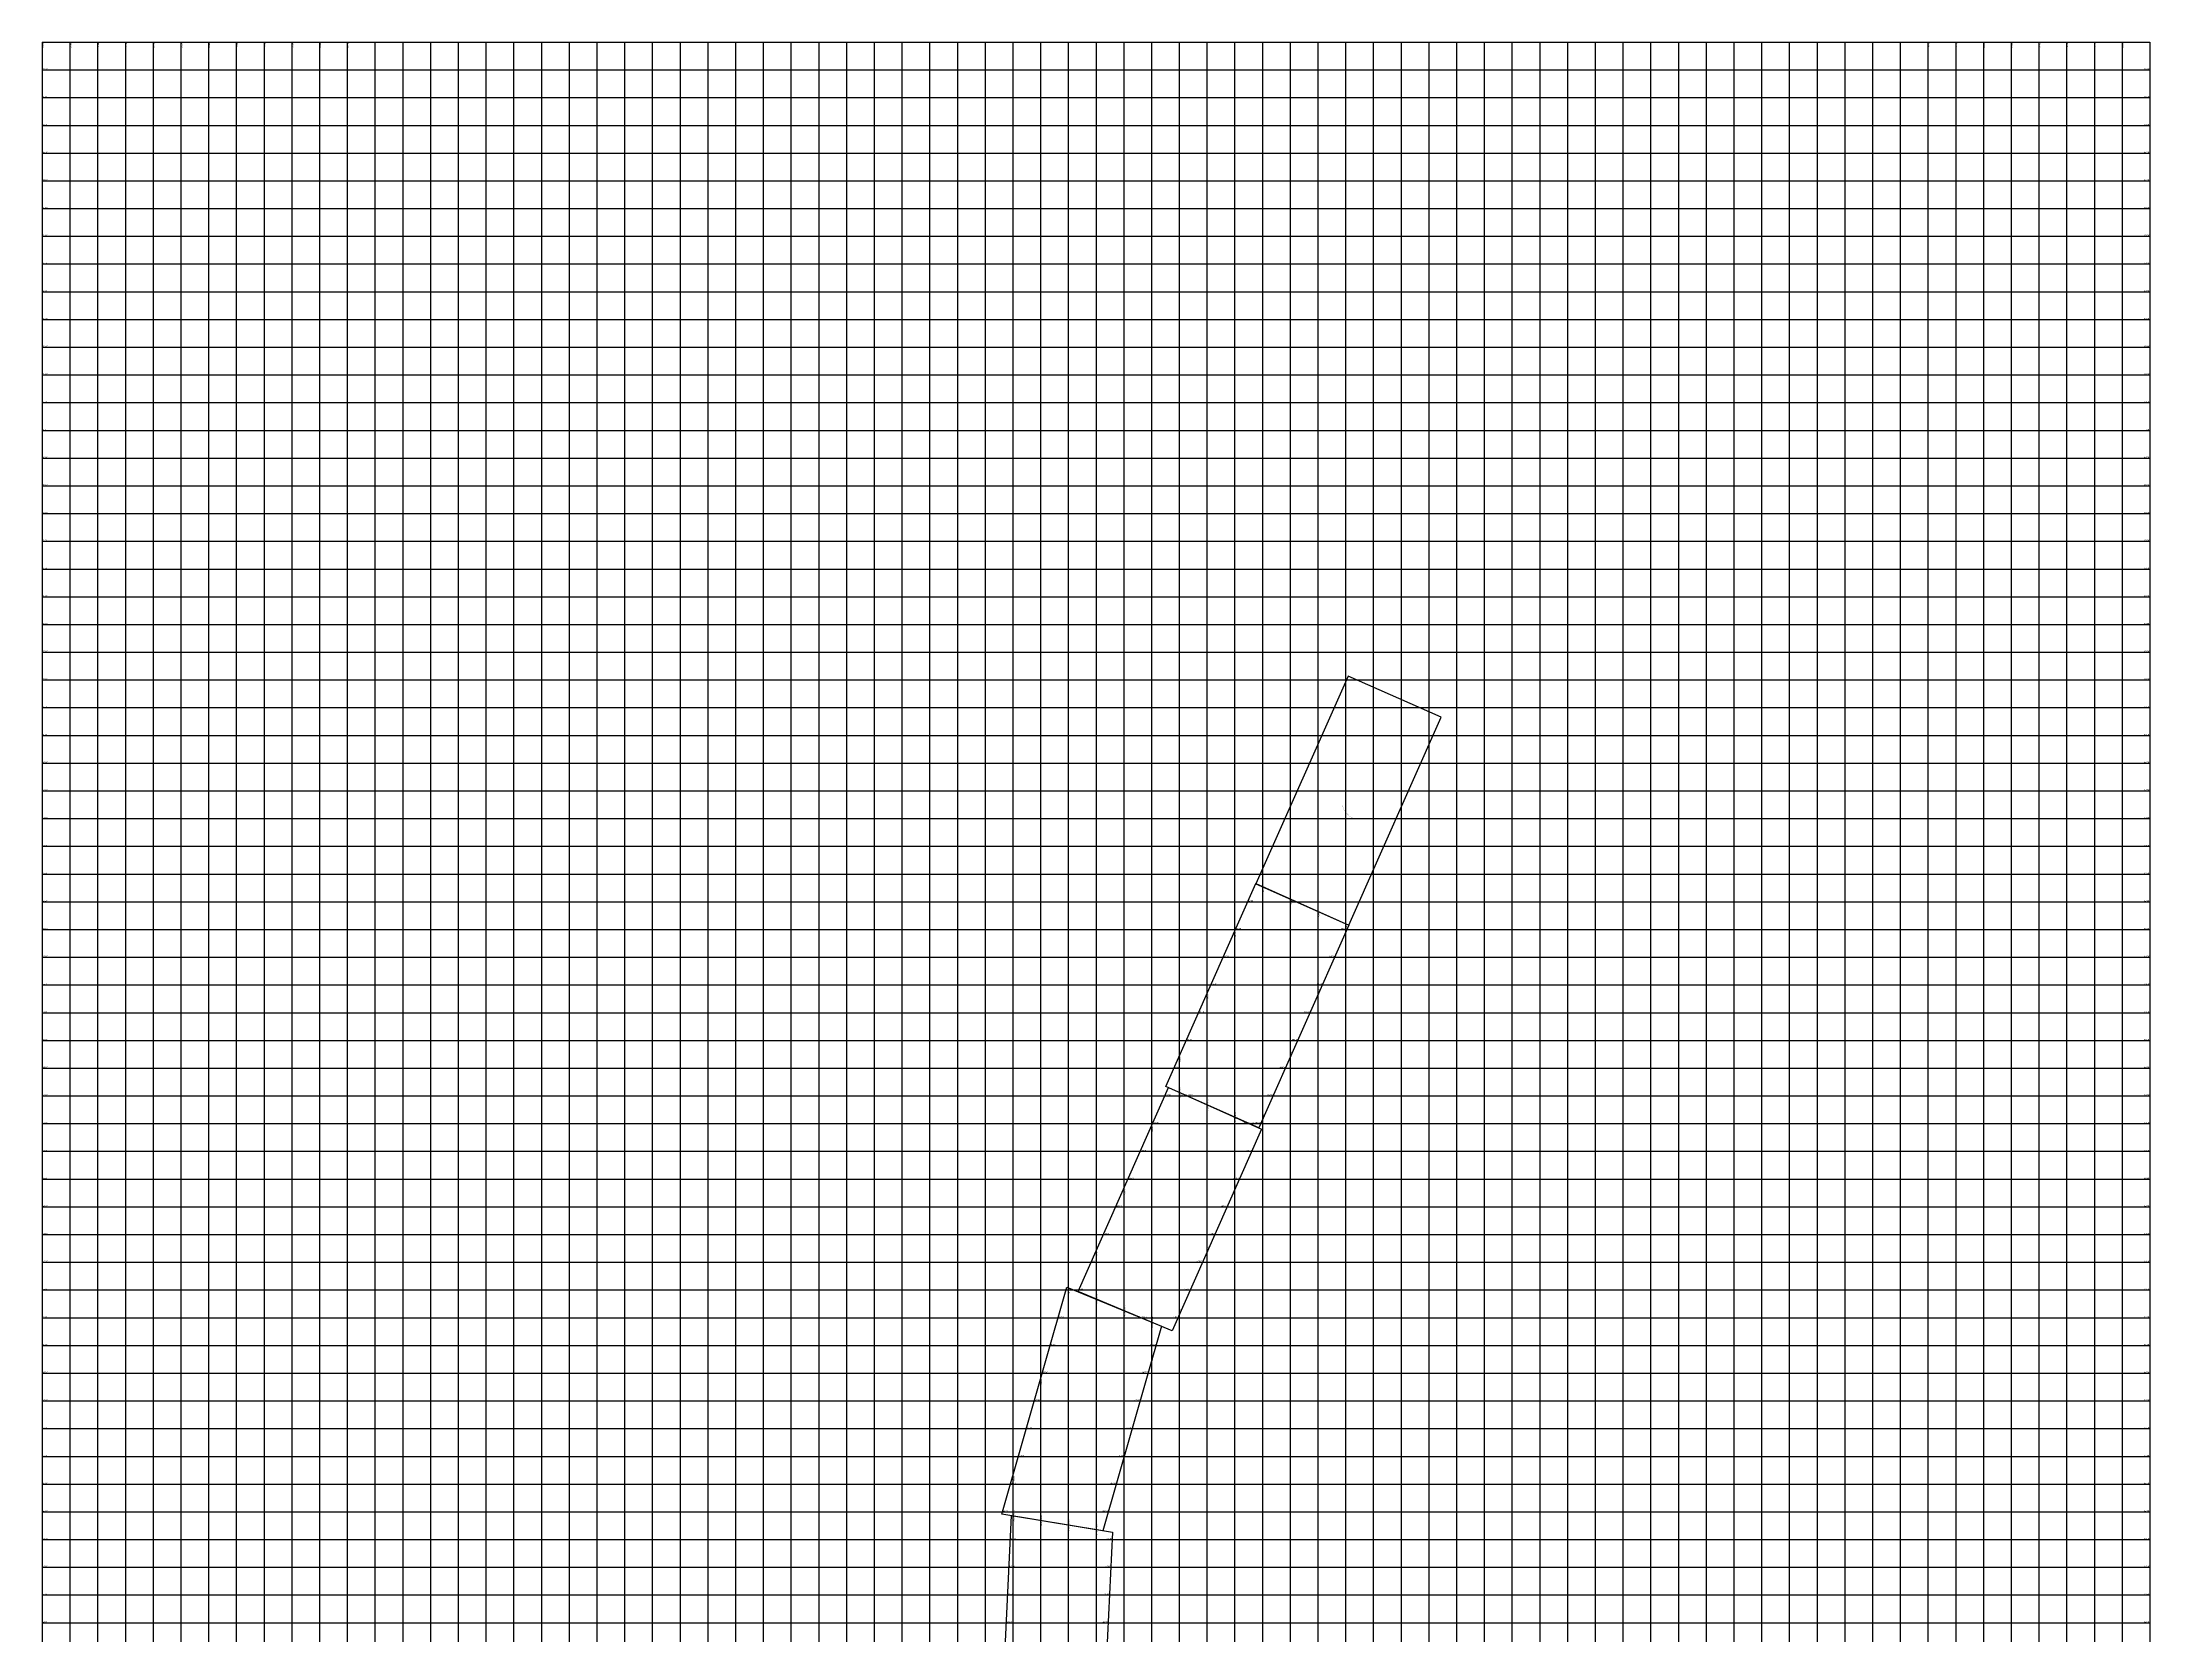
# Model space of a CAD drawing. Header units: millimetres. Extents: x -220040 to 227808, y -12027 to 459223.
# Drawn here: x 216200 to 223800, y 446753 to 452500 of the extents above; entities that cross this region are included whole.
import ezdxf
from ezdxf.enums import TextEntityAlignment as Align

# ---------------------------------------------------------------- set-up
doc = ezdxf.new("R2010")
doc.units = ezdxf.units.MM
doc.layers.add('@플롯와꾸', color=2, linetype='Continuous', plot=False)
doc.layers.add('CV-GRID-LINE', color=252, linetype='Continuous')
doc.layers.add('CX-SCAL-TEXT', color=4, linetype='Continuous')
doc.styles.get("Standard").update_dxf_attribs({"font": 'Dotum.TTF'})

msp = doc.modelspace()

# ---------------------------------------------------------------- linework, layer by layer
at = {"layer": '@플롯와꾸'}
msp.add_lwpolyline([(220576.5, 449464.7), (220911.6, 449315.6), (221244.9, 450065.1), (220909.6, 450214), (220576.5, 449464.7)], dxfattribs=at)
for points in [[(220251.7, 448734.2), (220576.7, 449465.3), (220911.6, 449315.6), (220586.6, 448584.6)], [(219935.2, 447993.9), (220261.8, 448729.8), (220596.7, 448580.1), (220274.1, 447853.2)], [(219660.2, 447191.9), (219894.9, 448010.6), (220235.9, 447869.1), (220024.5, 447131.8)], [(219654.2, 446328.8), (219694.9, 447186.1), (220059.3, 447126.1), (220023.9, 446380.7)]]:
    msp.add_lwpolyline(points, close=True, dxfattribs=at)
at = {"layer": 'CV-GRID-LINE'}
for p, q in [((216200, 452500), (216200, 441000)), ((216200, 452500), (223800, 452500)), ((216300, 452500), (216300, 441000)), ((216400, 452500), (216400, 441000)), ((216500, 452500), (216500, 441000)), ((216600, 452500), (216600, 441000)), ((216700, 452500), (216700, 441000)), ((216800, 452500), (216800, 441000)), ((216900, 452500), (216900, 441000)), ((217000, 452500), (217000, 441000)), ((217100, 452500), (217100, 441000)), ((217200, 452500), (217200, 441000)), ((217300, 452500), (217300, 441000)), ((217400, 452500), (217400, 441000)), ((217500, 452500), (217500, 441000)), ((217600, 452500), (217600, 441000)), ((217700, 452500), (217700, 441000)), ((217800, 452500), (217800, 441000)), ((217900, 452500), (217900, 441000)), ((218000, 452500), (218000, 441000)), ((218100, 452500), (218100, 441000)), ((218200, 452500), (218200, 441000)), ((218300, 452500), (218300, 441000)), ((218400, 452500), (218400, 441000)), ((218500, 452500), (218500, 441000)), ((218600, 452500), (218600, 441000)), ((218700, 452500), (218700, 441000)), ((218800, 452500), (218800, 441000)), ((218900, 452500), (218900, 441000)), ((219000, 452500), (219000, 441000)), ((219100, 452500), (219100, 441000)), ((219200, 452500), (219200, 441000)), ((219300, 452500), (219300, 441000)), ((219400, 452500), (219400, 441000)), ((219500, 452500), (219500, 441000)), ((219600, 452500), (219600, 441000)), ((219700, 452500), (219700, 441000)), ((219800, 452500), (219800, 441000)), ((219900, 452500), (219900, 441000)), ((220000, 452500), (220000, 441000)), ((220100, 452500), (220100, 441000)), ((220200, 452500), (220200, 441000)), ((220300, 452500), (220300, 441000)), ((220400, 452500), (220400, 441000)), ((220500, 452500), (220500, 441000)), ((220600, 452500), (220600, 441000)), ((220700, 452500), (220700, 441000)), ((220800, 452500), (220800, 441000)), ((220900, 452500), (220900, 441000)), ((221000, 452500), (221000, 441000)), ((221100, 452500), (221100, 441000)), ((221200, 452500), (221200, 441000)), ((221300, 452500), (221300, 441000)), ((221400, 452500), (221400, 441000)), ((221500, 452500), (221500, 441000)), ((221600, 452500), (221600, 441000)), ((221700, 452500), (221700, 441000)), ((221800, 452500), (221800, 441000)), ((221900, 452500), (221900, 441000)), ((222000, 452500), (222000, 441000)), ((222100, 452500), (222100, 441000)), ((222200, 452500), (222200, 441000)), ((222300, 452500), (222300, 441000)), ((222400, 452500), (222400, 441000)), ((222500, 452500), (222500, 441000)), ((222600, 452500), (222600, 441000)), ((222700, 452500), (222700, 441000)), ((222800, 452500), (222800, 441000)), ((222900, 452500), (222900, 441000)), ((223000, 452500), (223000, 441000)), ((223100, 452500), (223100, 441000)), ((223200, 452500), (223200, 441000)), ((223300, 452500), (223300, 441000)), ((223400, 452500), (223400, 441000)), ((223500, 452500), (223500, 441000)), ((223600, 452500), (223600, 441000)), ((223700, 452500), (223700, 441000)), ((223800, 452500), (223800, 441000)), ((216200, 452400), (223800, 452400)), ((216200, 452300), (223800, 452300)), ((216200, 452200), (223800, 452200)), ((216200, 452100), (223800, 452100)), ((216200, 452000), (223800, 452000)), ((216200, 451900), (223800, 451900)), ((216200, 451800), (223800, 451800)), ((216200, 451700), (223800, 451700)), ((216200, 451600), (223800, 451600)), ((216200, 451500), (223800, 451500)), ((216200, 451400), (223800, 451400)), ((216200, 451300), (223800, 451300)), ((216200, 451200), (223800, 451200)), ((216200, 451100), (223800, 451100)), ((216200, 451000), (223800, 451000)), ((216200, 450900), (223800, 450900)), ((216200, 450800), (223800, 450800)), ((216200, 450700), (223800, 450700)), ((216200, 450600), (223800, 450600)), ((216200, 450500), (223800, 450500)), ((216200, 450400), (223800, 450400)), ((216200, 450300), (223800, 450300)), ((216200, 450200), (223800, 450200)), ((216200, 450100), (223800, 450100)), ((216200, 450000), (223800, 450000)), ((216200, 449900), (223800, 449900)), ((216200, 449800), (223800, 449800)), ((216200, 449700), (223800, 449700)), ((216200, 449600), (223800, 449600)), ((216200, 449500), (223800, 449500)), ((216200, 449400), (223800, 449400)), ((216200, 449300), (223800, 449300)), ((216200, 449200), (223800, 449200)), ((216200, 449100), (223800, 449100)), ((216200, 449000), (223800, 449000)), ((216200, 448900), (223800, 448900)), ((216200, 448800), (223800, 448800)), ((216200, 448700), (223800, 448700)), ((216200, 448600), (223800, 448600)), ((216200, 448500), (223800, 448500)), ((216200, 448400), (223800, 448400)), ((216200, 448300), (223800, 448300)), ((216200, 448200), (223800, 448200)), ((216200, 448100), (223800, 448100)), ((216200, 448000), (223800, 448000)), ((216200, 447900), (223800, 447900)), ((216200, 447800), (223800, 447800)), ((216200, 447700), (223800, 447700)), ((216200, 447600), (223800, 447600)), ((216200, 447500), (223800, 447500)), ((216200, 447400), (223800, 447400)), ((216200, 447300), (223800, 447300)), ((216200, 447200), (223800, 447200)), ((216200, 447100), (223800, 447100)), ((216200, 447000), (223800, 447000)), ((216200, 446900), (223800, 446900)), ((216200, 446800), (223800, 446800))]:
    msp.add_line(p, q, dxfattribs=at)
at = {"layer": 'CX-SCAL-TEXT'}
msp.add_lwpolyline([(220888, 449747.7, 0.5, 0.5, 0.216276), (220931, 449699.1, 0.5, 0.5, 0)], format="xyseb", dxfattribs=at)

# ---------------------------------------------------------------- texts
at = {"layer": 'CV-GRID-LINE'}
for s, p in [('216200', (216201, 452499)), ('216300', (216301, 452499)), ('216400', (216401, 452499)), ('216500', (216501, 452499)), ('216600', (216601, 452499)), ('216700', (216701, 452499)), ('216800', (216801, 452499)), ('216900', (216901, 452499)), ('217000', (217001, 452499)), ('217100', (217101, 452499)), ('217200', (217201, 452499)), ('217300', (217301, 452499)), ('223000', (223001, 452499)), ('223100', (223101, 452499)), ('223200', (223201, 452499)), ('223300', (223301, 452499)), ('223400', (223401, 452499)), ('223500', (223501, 452499)), ('223600', (223601, 452499)), ('223700', (223701, 452499)), ('220600', (220601, 449453.9)), ('220700', (220701, 449409.2)), ('220800', (220801, 449364.5)), ('220900', (220901, 449319.8)), ('220500', (220501, 449291.7)), ('220400', (220401, 449066.8)), ('220300', (220301, 448841.9)), ('220300', (220301, 448711.7)), ('220400', (220401, 448667)), ('220200', (220201, 448589.6)), ('220500', (220501, 448622.3)), ('220100', (220101, 448364.2)), ('220000', (220001, 448138.9)), ('219900', (219901, 448007.5)), ('220000', (220001, 447966)), ('220100', (220101, 447924.5)), ('220200', (220201, 447883)), ('219800', (219801, 447678.5)), ('219700', (219701, 447329.8)), ('219700', (219701, 447184.3)), ('219800', (219801, 447167.8)), ('219900', (219901, 447151.3)), ('220000', (220001, 447134.8))]:
    msp.add_text(s, height=4.2, rotation=270, dxfattribs=at).set_placement(p)
for s, p in [('452400', (216201, 452401)), ('452300', (216201, 452301)), ('452200', (216201, 452201)), ('452100', (216201, 452101)), ('452000', (216201, 452001)), ('451900', (216201, 451901)), ('451800', (216201, 451801)), ('451700', (216201, 451701)), ('451600', (216201, 451601)), ('451500', (216201, 451501)), ('451400', (216201, 451401)), ('451300', (216201, 451301)), ('451200', (216201, 451201)), ('4500', (216201, 451101)), ('451000', (216201, 451001)), ('450900', (216201, 450901)), ('450800', (216201, 450801)), ('450700', (216201, 450701)), ('450600', (216201, 450601)), ('450500', (216201, 450501)), ('450400', (216201, 450401)), ('450300', (216201, 450301)), ('450200', (216201, 450201)), ('450100', (216201, 450101)), ('450000', (216201, 450001)), ('449900', (216201, 449901)), ('449800', (216201, 449801)), ('449700', (216201, 449701)), ('449600', (216201, 449601)), ('449500', (216201, 449501)), ('449400', (216201, 449401)), ('449400', (220548.7, 449401)), ('449300', (216201, 449301)), ('449300', (220504.2, 449301)), ('449200', (216201, 449201)), ('449200', (220459.8, 449201)), ('449100', (216201, 449101)), ('449100', (220415.3, 449101)), ('449000', (216201, 449001)), ('449000', (220370.9, 449001)), ('448900', (216201, 448901)), ('448900', (220326.4, 448901)), ('448800', (216201, 448801)), ('448800', (220281.9, 448801)), ('448700', (216201, 448701)), ('448700', (220249.6, 448701)), ('448700', (220329.4, 448701)), ('448600', (216201, 448601)), ('448600', (220205.2, 448601)), ('448600', (220553.2, 448601)), ('448500', (216201, 448501)), ('448500', (220160.8, 448501)), ('448400', (216201, 448401)), ('448400', (220116.4, 448401)), ('448300', (216201, 448301)), ('448300', (220072.1, 448301)), ('448200', (216201, 448201)), ('448200', (220027.7, 448201)), ('448100', (216201, 448101)), ('448100', (219983.3, 448101)), ('448000', (216201, 448001)), ('448000', (219892.9, 448001)), ('448000', (219938.9, 448001)), ('447900', (216201, 447901)), ('447900', (219864.2, 447901)), ('447900', (220162.4, 447901)), ('447800', (216201, 447801)), ('447800', (219835.5, 447801)), ('447700', (216201, 447701)), ('447700', (219806.9, 447701)), ('447600', (216201, 447601)), ('447600', (219778.2, 447601)), ('447500', (216201, 447501)), ('447500', (219749.5, 447501)), ('447400', (216201, 447401)), ('447400', (219720.8, 447401)), ('447300', (216201, 447301)), ('447300', (219692.2, 447301)), ('447200', (216201, 447201)), ('447200', (219663.5, 447201)), ('447100', (216201, 447101)), ('447100', (219691.8, 447101)), ('447000', (216201, 447001)), ('447000', (219687.1, 447001)), ('446900', (216201, 446901)), ('446900', (219682.3, 446901)), ('446800', (216201, 446801)), ('446800', (219677.6, 446801))]:
    msp.add_text(s, height=4.2, dxfattribs=at).set_placement(p)
for s, p in [('452400', (223799, 452401)), ('452300', (223799, 452301)), ('452200', (223799, 452201)), ('452100', (223799, 452101)), ('452000', (223799, 452001)), ('451900', (223799, 451901)), ('451800', (223799, 451801)), ('451700', (223799, 451701)), ('451600', (223799, 451601)), ('451500', (223799, 451501)), ('451400', (223799, 451401)), ('451300', (223799, 451301)), ('451200', (223799, 451201)), ('4500', (223799, 451101)), ('451000', (223799, 451001)), ('450900', (223799, 450901)), ('450800', (223799, 450801)), ('450700', (223799, 450701)), ('450600', (223799, 450601)), ('450500', (223799, 450501)), ('450400', (223799, 450401)), ('450300', (223799, 450301)), ('450200', (223799, 450201)), ('450100', (223799, 450101)), ('450000', (223799, 450001)), ('449900', (223799, 449901)), ('449800', (223799, 449801)), ('449700', (223799, 449701)), ('449600', (223799, 449601)), ('449500', (223799, 449501)), ('449400', (220721.8, 449401)), ('449400', (223799, 449401)), ('449300', (220903.7, 449301)), ('449300', (223799, 449301)), ('449200', (220859.2, 449201)), ('449200', (223799, 449201)), ('449100', (220814.7, 449101)), ('449100', (223799, 449101)), ('449000', (220770.3, 449001)), ('449000', (223799, 449001)), ('448900', (220725.8, 448901)), ('448900', (223799, 448901)), ('448800', (220681.4, 448801)), ('448800', (223799, 448801)), ('448700', (220327.4, 448701)), ('448700', (220636.9, 448701)), ('448700', (223799, 448701)), ('448600', (220551.2, 448601)), ('448600', (220592.4, 448601)), ('448600', (223799, 448601)), ('448500', (220560.1, 448501)), ('448500', (223799, 448501)), ('448400', (220515.7, 448401)), ('448400', (223799, 448401)), ('448300', (220471.4, 448301)), ('448300', (223799, 448301)), ('448200', (220427, 448201)), ('448200', (223799, 448201)), ('448100', (220382.6, 448101)), ('448100', (223799, 448101)), ('448000', (220338.2, 448001)), ('448000', (223799, 448001)), ('447900', (220160.4, 447901)), ('447900', (220293.9, 447901)), ('447900', (223799, 447901)), ('447800', (220215.1, 447801)), ('447800', (223799, 447801)), ('447700', (220186.5, 447701)), ('447700', (223799, 447701)), ('447600', (220157.8, 447601)), ('447600', (223799, 447601)), ('447500', (220129.1, 447501)), ('447500', (223799, 447501)), ('447400', (220100.4, 447401)), ('447400', (223799, 447401)), ('447300', (220071.7, 447301)), ('447300', (223799, 447301)), ('447200', (220043.1, 447201)), ('447200', (223799, 447201)), ('447100', (220057, 447101)), ('447100', (223799, 447101)), ('447000', (220052.3, 447001)), ('447000', (223799, 447001)), ('446900', (220047.5, 446901)), ('446900', (223799, 446901)), ('446800', (220042.8, 446801)), ('446800', (223799, 446801))]:
    msp.add_text(s, height=4.2, dxfattribs=at).set_placement(p, align=Align.RIGHT)
for s, p in [('220900', (220901, 449290.5)), ('220800', (220801, 449065.6)), ('220700', (220701, 448840.7)), ('220300', (220301, 448713.7)), ('220400', (220401, 448669)), ('220500', (220501, 448624.3)), ('220600', (220601, 448615.8)), ('220500', (220501, 448363.3)), ('220400', (220401, 448137.9)), ('220000', (220001, 447968)), ('220100', (220101, 447926.5)), ('220200', (220201, 447885)), ('220300', (220301, 447912.6)), ('220200', (220201, 447744.8)), ('220100', (220101, 447396)), ('219700', (219701, 447186.3)), ('219800', (219801, 447169.8)), ('219900', (219901, 447153.3)), ('220000', (220001, 447136.8))]:
    msp.add_text(s, height=4.2, rotation=270, dxfattribs=at).set_placement(p, align=Align.RIGHT)

doc.saveas('drawing.dxf')
